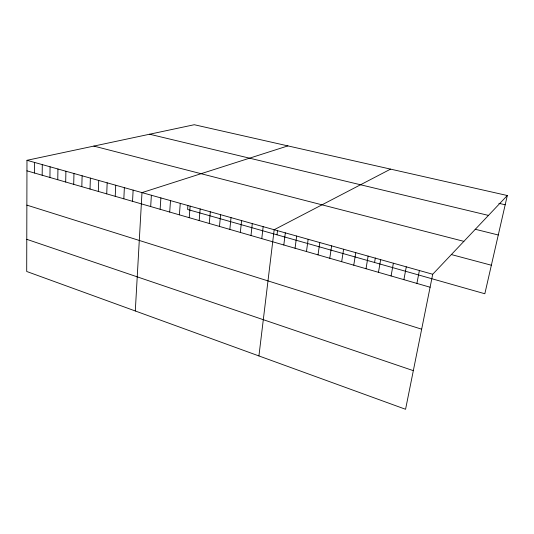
<?xml version="1.0" encoding="UTF-8"?>
<svg xmlns="http://www.w3.org/2000/svg" width="534" height="534" viewBox="0 0 534 534"><rect width="100%" height="100%" fill="white"/><g stroke="black" fill="none" stroke-linecap="round" stroke-linejoin="round"><path stroke-width="0.8" d="M26.974 160.307L26.7 271.479L405.566 409.278L432.707 274.262L507.3 195.524L194.276 124.722L26.974 160.307L432.707 274.262M34.523 173.023L34.583 162.443M42.179 175.232L42.286 164.605M49.929 177.468L50.069 166.795M57.759 179.731L57.946 169.004M65.689 182.021L65.909 171.24M73.705 184.33L73.966 173.503M81.815 186.673L82.123 175.799M90.019 189.043L90.373 178.116M98.323 191.439L98.723 180.459M106.727 193.869L107.167 182.828M115.231 196.318L115.718 185.231M123.835 198.802L124.369 187.661M132.539 201.318L133.126 190.124M135.296 310.975L141.991 192.614L287.899 145.895M150.681 206.558L151.376 195.244M160.133 209.281L160.881 197.914M169.705 212.045L170.506 200.617M179.397 214.848L180.258 203.361M187.915 205.637L187.614 209.475L484.839 293.753L507.3 195.524M189.223 217.685L190.144 206.137M199.175 220.555L200.157 208.948M209.261 223.466L210.309 211.798M219.481 226.423L220.595 214.688M229.84 229.413L231.015 217.618M240.34 232.444L241.588 220.582M250.987 235.514L252.295 223.592M261.773 238.631L263.162 226.643M258.923 355.938L274.169 229.733L390.574 169.124M277.006 234.82L277.5 230.808M283.808 244.993L285.336 232.871M295.055 248.237L296.664 236.055M306.463 251.534L308.151 239.279M318.03 254.872L319.799 242.549M329.772 258.262L331.621 245.874M341.673 261.7L343.616 249.238M353.755 265.184L355.784 252.655M366.01 268.722L368.126 256.126M374.561 262.481L375.329 258.002M378.452 272.313L380.662 259.644M391.075 275.958L393.378 263.215M403.891 279.656L406.287 266.84M416.894 283.414L419.397 270.524M498.856 203.314L505.184 204.782M149.593 134.228L488.463 215.409M475.167 229.24L498.275 234.993M93.837 146.089L463.879 241.355M451.31 254.551L491.36 265.231M26.947 170.833L430.104 287.225M26.867 205.123L421.666 329.191M26.78 239.325L413.329 370.656"/></g></svg>
